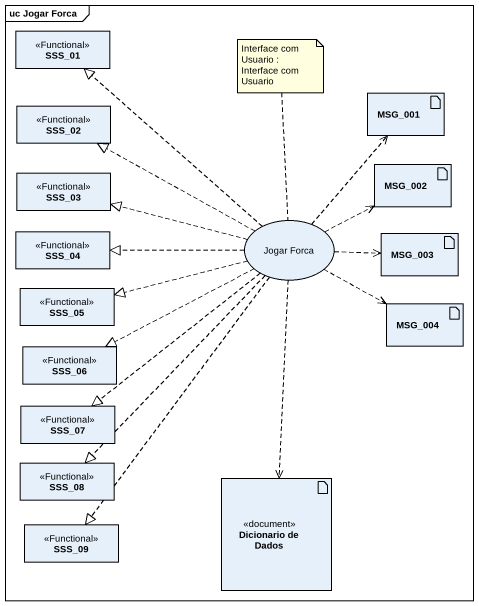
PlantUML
@startuml
mainframe uc Jogar Forca
allowmixing
hide circle
hide empty members
class SSS_01 <<Functional>>
class SSS_02 <<Functional>>
artifact MSG_001
class SSS_03 <<Functional>>
artifact MSG_002
usecase "Jogar Forca" as Jogar_Forca
class SSS_04 <<Functional>>
artifact MSG_003
class SSS_05 <<Functional>>
artifact MSG_004
class SSS_06 <<Functional>>
class SSS_07 <<Functional>>
class SSS_08 <<Functional>>
artifact "Dicionario de Dados" as Dicionario_de_Dados <<document>>
class SSS_09 <<Functional>>
Jogar_Forca .up.|> SSS_01
Jogar_Forca .left.|> SSS_02
Jogar_Forca .up.> MSG_001
Jogar_Forca .left.|> SSS_03
Jogar_Forca .right.> MSG_002
Jogar_Forca .left.|> SSS_04
Jogar_Forca .right.> MSG_003
Jogar_Forca .left.|> SSS_05
Jogar_Forca .right.> MSG_004
Jogar_Forca .left.|> SSS_06
Jogar_Forca ..|> SSS_07
Jogar_Forca ..|> SSS_08
Jogar_Forca ..> Dicionario_de_Dados
Jogar_Forca ..|> SSS_09
note top of Jogar_Forca : Interface com Usuario : Interface com Usuario
@enduml
